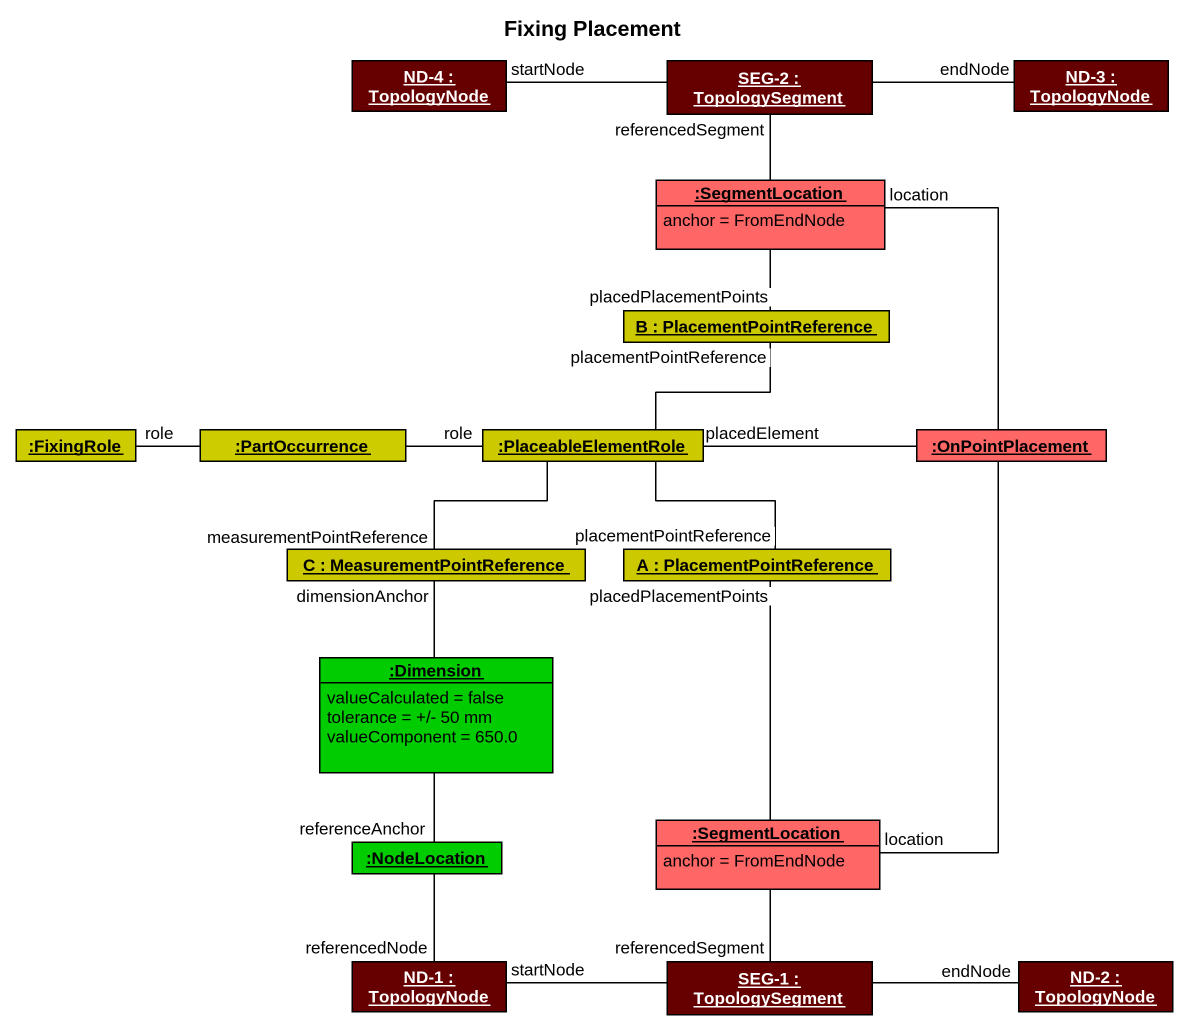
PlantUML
@startuml
title Fixing Placement
hide circle
hide empty members
object "ND-4 : TopologyNode" as ND_4 #660000
object "SEG-2 : TopologySegment" as SEG_2 #660000
object "ND-3 : TopologyNode" as ND_3 #660000
object ":SegmentLocation" as SegmentLocation #FF6666 {
  anchor = FromEndNode
}
object "B : PlacementPointReference" as B #CCC900
object ":FixingRole" as FixingRole #CCCC00
object ":PartOccurrence" as PartOccurrence #CCCC00
object ":PlaceableElementRole" as PlaceableElementRole #CCC900
object ":OnPointPlacement" as OnPointPlacement #FF6666
object "C : MeasurementPointReference" as C #CCC900
object "A : PlacementPointReference" as A #CCC900
object ":Dimension" as Dimension #00CC00 {
  valueCalculated = false
  tolerance = +/- 50 mm
  valueComponent = 650.0
}
object ":SegmentLocation" as SegmentLocation_2 #FF6666 {
  anchor = FromEndNode
}
object ":NodeLocation" as NodeLocation #00CC00
object "ND-1 : TopologyNode" as ND_1 #660000
object "SEG-1 : TopologySegment" as SEG_1 #660000
object "ND-2 : TopologyNode" as ND_2 #660000
SEG_2 -left- ND_4 : startNode
SEG_2 -right- ND_3 : endNode
SegmentLocation -up- SEG_2 : referencedSegment
B -up- SegmentLocation : placedPlacementPoints
PartOccurrence -left- FixingRole : role
PartOccurrence -right- PlaceableElementRole : role
PlaceableElementRole -up- B : placementPointReference
PlaceableElementRole -- C : measurementPointReference
PlaceableElementRole -- A : placementPointReference
OnPointPlacement -up- SegmentLocation : location
OnPointPlacement -left- PlaceableElementRole : placedElement
OnPointPlacement -- SegmentLocation_2 : location
A -- SegmentLocation_2 : placedPlacementPoints
Dimension -up- C : dimensionAnchor
Dimension -- NodeLocation : referenceAnchor
SegmentLocation_2 -- SEG_1 : referencedSegment
ND_1 -up- NodeLocation : referencedNode
SEG_1 -left- ND_1 : startNode
SEG_1 -right- ND_2 : endNode
@enduml
